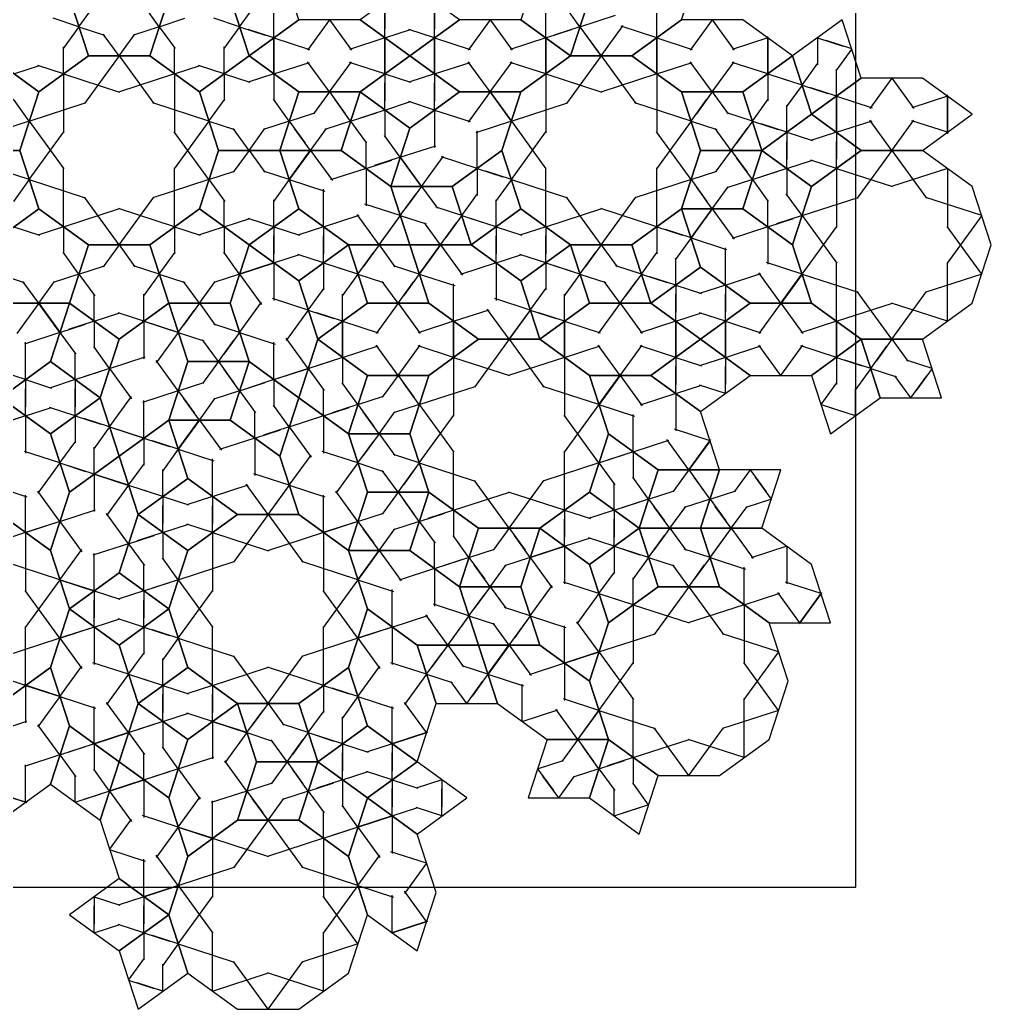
# Model space of a CAD drawing. Header units: millimetres. Extents: x -355 to 355, y -350 to 350.
# Drawn here: x -40.5 to 355.2, y -349.7 to 53.2 of the extents above; entities that cross this region are included whole.
import ezdxf

# ---------------------------------------------------------------- set-up
doc = ezdxf.new("R2010")
doc.units = ezdxf.units.MM
for name, color, linetype, true_color in [('canvas_boundary', 7, 'Continuous', 0x505050), ('decagon', 7, 'Continuous', 0xb0c4de), ('elong_hex', 7, 'Continuous', 0x90ee90), ('pentagon', 7, 'Continuous', 0xf0e68c), ('rhombus', 7, 'Continuous', 0x9370db), ('strapwork', 7, 'Continuous', 0xff0000)]:
    doc.layers.add(name, color=color, linetype=linetype, true_color=true_color)

msp = doc.modelspace()

# ---------------------------------------------------------------- linework, layer by layer
at = {"layer": 'canvas_boundary'}
msp.add_lwpolyline([(-300, -300), (300, -300), (300, 300), (-300, 300)], close=True, dxfattribs=at)
at = {"layer": 'decagon', "true_color": 0xb0c4de}
for points in [[(-12.5, -38.47), (12.5, -38.47), (32.73, -23.78), (40.45, 0), (32.73, 23.78), (12.5, 38.47), (-12.5, 38.47), (-32.73, 23.78), (-40.45, 0), (-32.73, -23.78)], [(163.63, 23.78), (155.9, 0), (163.63, -23.78), (183.85, -38.47), (208.85, -38.47), (229.08, -23.78), (236.8, 0), (229.08, 23.78), (208.85, 38.47), (183.85, 38.47)], [(282.03, -62.25), (302.25, -76.94), (327.25, -76.94), (347.48, -62.25), (355.21, -38.47), (347.48, -14.7), (327.25, 0), (302.25, 0), (282.03, -14.7), (274.3, -38.47)], [(146.35, -76.94), (126.13, -91.64), (118.4, -115.41), (126.13, -139.19), (146.35, -153.89), (171.35, -153.89), (191.58, -139.19), (199.3, -115.41), (191.58, -91.64), (171.35, -76.94)], [(-27.95, -162.97), (-48.18, -148.27), (-73.18, -148.27), (-93.4, -162.97), (-101.13, -186.74), (-93.4, -210.52), (-73.18, -225.21), (-48.18, -225.21), (-27.95, -210.52), (-20.23, -186.74)], [(73.18, -148.27), (48.18, -148.27), (27.95, -162.97), (20.22, -186.74), (27.95, -210.52), (48.18, -225.21), (73.18, -225.21), (93.4, -210.52), (101.13, -186.74), (93.4, -162.97)], [(191.58, -216.13), (199.3, -239.91), (219.53, -254.6), (244.53, -254.6), (264.75, -239.91), (272.48, -216.13), (264.75, -192.36), (244.53, -177.66), (219.53, -177.66), (199.3, -192.36)], [(27.95, -287.46), (20.22, -311.24), (27.95, -335.01), (48.18, -349.71), (73.18, -349.71), (93.4, -335.01), (101.13, -311.24), (93.4, -287.46), (73.18, -272.77), (48.18, -272.77)]]:
    msp.add_lwpolyline(points, close=True, dxfattribs=at)
at = {"layer": 'elong_hex', "true_color": 0x90ee90}
for points in [[(183.85, 38.47), (208.85, 38.47), (229.08, 53.16), (236.8, 76.94), (211.8, 76.94), (191.58, 62.25)], [(52.95, 38.47), (73.18, 23.78), (98.18, 23.78), (118.4, 38.47), (98.18, 53.16), (73.18, 53.16)], [(118.4, 38.47), (138.63, 23.78), (163.63, 23.78), (183.85, 38.47), (163.63, 53.16), (138.63, 53.16)], [(229.08, 23.78), (254.08, 23.78), (274.3, 38.47), (254.08, 53.16), (229.08, 53.16), (208.85, 38.47)], [(282.03, 14.69), (302.25, 0), (327.25, 0), (347.48, 14.69), (327.25, 29.39), (302.25, 29.39)], [(110.68, -14.7), (135.68, -14.7), (155.9, 0), (163.63, 23.78), (138.63, 23.78), (118.4, 9.08)], [(65.45, 0), (73.18, -23.78), (93.4, -38.47), (118.4, -38.47), (110.68, -14.7), (90.45, 0)], [(229.08, -23.78), (236.8, -47.55), (257.03, -62.25), (282.03, -62.25), (274.3, -38.47), (254.08, -23.78)], [(52.95, -38.47), (45.22, -62.25), (52.95, -86.02), (73.18, -100.72), (80.9, -76.94), (73.18, -53.17)], [(118.4, -38.47), (126.13, -62.25), (146.35, -76.94), (171.35, -76.94), (163.63, -53.17), (143.4, -38.47)], [(-20.23, -62.25), (-45.23, -62.25), (-65.45, -76.94), (-73.18, -100.72), (-48.18, -100.72), (-27.95, -86.02)], [(20.22, -62.25), (0, -76.94), (-7.73, -100.72), (0, -124.49), (20.22, -109.8), (27.95, -86.02)], [(80.9, -76.94), (101.13, -91.64), (126.13, -91.64), (146.35, -76.94), (126.13, -62.25), (101.13, -62.25)], [(171.35, -76.94), (191.58, -91.64), (216.58, -91.64), (236.8, -76.94), (216.58, -62.25), (191.58, -62.25)], [(236.8, -76.94), (257.03, -91.64), (282.03, -91.64), (302.25, -76.94), (282.03, -62.25), (257.03, -62.25)], [(199.3, -115.41), (219.53, -130.11), (244.53, -130.11), (236.8, -106.33), (216.58, -91.64), (191.58, -91.64)], [(-48.18, -100.72), (-55.9, -124.49), (-48.18, -148.27), (-27.95, -162.97), (-20.23, -139.19), (-27.95, -115.41)], [(73.18, -100.72), (65.45, -124.5), (73.18, -148.27), (93.4, -162.97), (101.13, -139.19), (93.4, -115.41)], [(20.22, -109.8), (27.95, -133.58), (48.18, -148.27), (73.18, -148.27), (65.45, -124.5), (45.22, -109.8)], [(0, -124.49), (-20.23, -139.19), (-27.95, -162.97), (-20.23, -186.74), (0, -172.05), (7.72, -148.27)], [(171.35, -153.89), (163.63, -177.66), (171.35, -201.44), (191.58, -216.13), (199.3, -192.36), (191.58, -168.58)], [(236.8, -153.89), (244.53, -177.66), (264.75, -192.36), (289.75, -192.36), (282.03, -168.58), (261.8, -153.89)], [(93.4, -162.97), (101.13, -186.74), (121.35, -201.44), (146.35, -201.44), (138.63, -177.66), (118.4, -162.97)], [(-20.23, -186.74), (-27.95, -210.52), (-20.23, -234.29), (0, -248.99), (7.72, -225.21), (0, -201.44)], [(93.4, -210.52), (101.13, -234.3), (121.35, -248.99), (129.08, -225.21), (121.35, -201.44), (101.13, -186.74)], [(146.35, -201.44), (154.08, -225.21), (174.3, -239.91), (199.3, -239.91), (191.58, -216.13), (171.35, -201.44)], [(-48.18, -225.21), (-55.9, -248.99), (-48.18, -272.77), (-27.95, -258.07), (-20.23, -234.29), (-27.95, -210.52)], [(48.18, -225.21), (27.95, -239.91), (20.22, -263.68), (27.95, -287.46), (48.18, -272.77), (55.9, -248.99)], [(0, -248.99), (-7.73, -272.77), (0, -296.54), (20.22, -311.24), (27.95, -287.46), (20.22, -263.68)], [(101.13, -263.68), (93.4, -287.46), (101.13, -311.24), (121.35, -325.93), (129.08, -302.16), (121.35, -278.38)]]:
    msp.add_lwpolyline(points, close=True, dxfattribs=at)
at = {"layer": 'pentagon', "true_color": 0xf0e68c}
for points in [[(-12.5, 38.47), (12.5, 38.47), (20.23, 62.25), (0, 76.94), (-20.22, 62.25)], [(-32.73, 23.78), (-12.5, 38.47), (-20.22, 62.25), (-45.22, 62.25), (-52.95, 38.47)], [(12.5, 38.47), (32.73, 23.78), (52.95, 38.47), (45.23, 62.25), (20.23, 62.25)], [(-40.45, 0), (-32.73, 23.78), (-52.95, 38.47), (-73.18, 23.78), (-65.45, 0)], [(32.73, 23.78), (40.45, 0), (65.45, 0), (73.18, 23.78), (52.95, 38.47)], [(-32.73, -23.78), (-40.45, 0), (-65.45, 0), (-73.18, -23.78), (-52.95, -38.47)], [(40.45, 0), (32.73, -23.78), (52.95, -38.47), (73.18, -23.78), (65.45, 0)], [(-12.5, -38.47), (-32.73, -23.78), (-52.95, -38.47), (-45.23, -62.25), (-20.23, -62.25)], [(32.73, -23.78), (12.5, -38.47), (20.22, -62.25), (45.22, -62.25), (52.95, -38.47)], [(12.5, -38.47), (-12.5, -38.47), (-20.23, -62.25), (0, -76.94), (20.22, -62.25)]]:
    msp.add_lwpolyline(points, close=True, dxfattribs=at)
at = {"layer": 'rhombus', "true_color": 0x9370db}
for points in [[(52.95, 38.47), (73.18, 53.16), (65.45, 76.94), (45.23, 62.25)], [(183.85, 38.47), (191.58, 62.25), (171.35, 76.94), (163.63, 53.16)], [(118.4, 38.47), (138.63, 53.16), (118.4, 67.86), (98.18, 53.16)], [(274.3, 38.47), (282.03, 14.69), (302.25, 29.39), (294.53, 53.16)], [(98.18, 23.78), (118.4, 9.08), (138.63, 23.78), (118.4, 38.47)], [(261.8, 0), (282.03, 14.69), (274.3, 38.47), (254.08, 23.78)], [(65.45, 0), (90.45, 0), (98.18, 23.78), (73.18, 23.78)], [(98.18, 23.78), (90.45, 0), (110.68, -14.7), (118.4, 9.08)], [(236.8, 0), (261.8, 0), (254.08, 23.78), (229.08, 23.78)], [(261.8, 0), (282.03, -14.7), (302.25, 0), (282.03, 14.69)], [(143.4, -38.47), (163.63, -23.78), (155.9, 0), (135.68, -14.7)], [(229.08, -23.78), (254.08, -23.78), (261.8, 0), (236.8, 0)], [(254.08, -23.78), (274.3, -38.47), (282.03, -14.7), (261.8, 0)], [(118.4, -38.47), (143.4, -38.47), (135.68, -14.7), (110.68, -14.7)], [(52.95, -38.47), (73.18, -53.17), (93.4, -38.47), (73.18, -23.78)], [(163.63, -53.17), (183.85, -38.47), (163.63, -23.78), (143.4, -38.47)], [(208.85, -38.47), (216.58, -62.25), (236.8, -47.55), (229.08, -23.78)], [(93.4, -38.47), (73.18, -53.17), (80.9, -76.94), (101.13, -62.25)], [(93.4, -38.47), (101.13, -62.25), (126.13, -62.25), (118.4, -38.47)], [(171.35, -76.94), (191.58, -62.25), (183.85, -38.47), (163.63, -53.17)], [(183.85, -38.47), (191.58, -62.25), (216.58, -62.25), (208.85, -38.47)], [(236.8, -76.94), (257.03, -62.25), (236.8, -47.55), (216.58, -62.25)], [(-20.23, -62.25), (-27.95, -86.02), (-7.73, -100.72), (0, -76.94)], [(20.22, -62.25), (27.95, -86.02), (52.95, -86.02), (45.22, -62.25)], [(73.18, -100.72), (93.4, -115.41), (101.13, -91.64), (80.9, -76.94)], [(216.58, -91.64), (236.8, -106.33), (257.03, -91.64), (236.8, -76.94)], [(282.03, -91.64), (289.75, -115.41), (309.98, -100.72), (302.25, -76.94)], [(302.25, -76.94), (309.98, -100.72), (334.98, -100.72), (327.25, -76.94)], [(-7.73, -100.72), (-27.95, -86.02), (-48.18, -100.72), (-27.95, -115.41)], [(52.95, -86.02), (27.95, -86.02), (20.22, -109.8), (45.22, -109.8)], [(52.95, -86.02), (45.22, -109.8), (65.45, -124.5), (73.18, -100.72)], [(93.4, -115.41), (118.4, -115.41), (126.13, -91.64), (101.13, -91.64)], [(-7.73, -100.72), (-27.95, -115.41), (-20.23, -139.19), (0, -124.49)], [(0, -124.49), (7.72, -148.27), (27.95, -133.58), (20.22, -109.8)], [(101.13, -139.19), (126.13, -139.19), (118.4, -115.41), (93.4, -115.41)], [(191.58, -139.19), (211.8, -153.89), (219.53, -130.11), (199.3, -115.41)], [(211.8, -153.89), (236.8, -153.89), (244.53, -130.11), (219.53, -130.11)], [(244.53, -130.11), (236.8, -153.89), (261.8, -153.89), (269.53, -130.11)], [(7.72, -148.27), (27.95, -162.97), (48.18, -148.27), (27.95, -133.58)], [(93.4, -162.97), (118.4, -162.97), (126.13, -139.19), (101.13, -139.19)], [(126.13, -139.19), (118.4, -162.97), (138.63, -177.66), (146.35, -153.89)], [(171.35, -153.89), (191.58, -168.58), (211.8, -153.89), (191.58, -139.19)], [(0, -172.05), (20.22, -186.74), (27.95, -162.97), (7.72, -148.27)], [(146.35, -153.89), (138.63, -177.66), (163.63, -177.66), (171.35, -153.89)], [(191.58, -168.58), (199.3, -192.36), (219.53, -177.66), (211.8, -153.89)], [(211.8, -153.89), (219.53, -177.66), (244.53, -177.66), (236.8, -153.89)], [(-20.23, -186.74), (0, -201.44), (20.22, -186.74), (0, -172.05)], [(146.35, -201.44), (171.35, -201.44), (163.63, -177.66), (138.63, -177.66)], [(20.22, -186.74), (0, -201.44), (7.72, -225.21), (27.95, -210.52)], [(121.35, -201.44), (129.08, -225.21), (154.08, -225.21), (146.35, -201.44)], [(27.95, -210.52), (7.72, -225.21), (27.95, -239.91), (48.18, -225.21)], [(73.18, -225.21), (80.9, -248.99), (101.13, -234.3), (93.4, -210.52)], [(0, -248.99), (20.22, -263.68), (27.95, -239.91), (7.72, -225.21)], [(48.18, -225.21), (55.9, -248.99), (80.9, -248.99), (73.18, -225.21)], [(-20.23, -234.29), (-27.95, -258.07), (-7.73, -272.77), (0, -248.99)], [(80.9, -248.99), (101.13, -263.68), (121.35, -248.99), (101.13, -234.3)], [(174.3, -239.91), (166.58, -263.68), (191.58, -263.68), (199.3, -239.91)], [(199.3, -239.91), (191.58, -263.68), (211.8, -278.38), (219.53, -254.6)], [(55.9, -248.99), (48.18, -272.77), (73.18, -272.77), (80.9, -248.99)], [(80.9, -248.99), (73.18, -272.77), (93.4, -287.46), (101.13, -263.68)], [(121.35, -248.99), (101.13, -263.68), (121.35, -278.38), (141.58, -263.68)], [(0, -296.54), (-20.23, -311.24), (0, -325.93), (20.22, -311.24)], [(20.22, -311.24), (0, -325.93), (7.72, -349.71), (27.95, -335.01)]]:
    msp.add_lwpolyline(points, close=True, dxfattribs=at)
at = {"layer": 'strapwork', "true_color": 0xff0000}
for p, q in [((108.29, 60.51), (108.29, 49.51)), ((128.51, 60.51), (128.51, 49.51)), ((218.97, 45.82), (218.97, 61.07)), ((-16.36, 50.36), (-9.9, 59.26)), ((16.36, 50.36), (9.9, 59.26)), ((49.09, 50.36), (55.55, 59.26)), ((63.06, 45.82), (63.06, 56.82)), ((108.29, 45.82), (108.29, 56.82)), ((128.51, 45.82), (128.51, 56.82)), ((173.74, 45.82), (173.74, 56.82)), ((187.72, 50.36), (181.25, 59.26)), ((-16.36, 50.36), (-26.82, 53.76)), ((16.36, 50.36), (26.82, 53.76)), ((49.09, 50.36), (38.63, 53.76)), ((85.68, 53.16), (76.71, 40.83)), ((85.68, 53.16), (94.64, 40.83)), ((151.13, 53.16), (142.16, 40.83)), ((151.13, 53.16), (160.09, 40.83)), ((187.72, 50.36), (202.22, 55.07)), ((241.58, 53.16), (232.61, 40.83)), ((241.58, 53.16), (250.54, 40.83)), ((-16.36, 50.36), (-22.83, 41.46)), ((-16.36, 50.36), (-5.9, 46.96)), ((16.36, 50.36), (5.9, 46.96)), ((16.36, 50.36), (22.83, 41.46)), ((49.09, 50.36), (42.62, 41.46)), ((49.09, 50.36), (59.55, 46.96)), ((63.06, 45.82), (52.6, 49.22)), ((108.29, 45.82), (118.75, 49.22)), ((128.51, 45.82), (118.05, 49.22)), ((173.74, 45.82), (184.2, 49.22)), ((187.72, 50.36), (177.25, 46.96)), ((196.35, 38.47), (187.39, 50.81)), ((187.72, 50.36), (196.68, 38.02)), ((196.35, 38.47), (205.32, 50.81)), ((218.97, 45.82), (204.46, 50.53)), ((0, 38.47), (-6.47, 47.37)), ((0, 38.47), (6.47, 47.37)), ((63.06, 31.12), (63.06, 46.37)), ((63.06, 45.82), (63.06, 30.57)), ((63.06, 45.82), (77.57, 41.1)), ((108.29, 45.82), (93.79, 41.1)), ((108.29, 31.12), (108.29, 46.37)), ((108.29, 45.82), (108.29, 30.57)), ((128.51, 31.12), (128.51, 46.37)), ((128.51, 45.82), (128.51, 30.57)), ((128.51, 45.82), (143.02, 41.1)), ((173.74, 45.82), (159.24, 41.1)), ((173.74, 31.12), (173.74, 46.37)), ((173.74, 45.82), (173.74, 30.57)), ((218.97, 31.12), (218.97, 46.37)), ((218.97, 45.82), (218.97, 30.57)), ((218.97, 45.82), (233.47, 41.1)), ((264.19, 45.82), (249.69, 41.1)), ((264.19, 31.12), (264.19, 46.37)), ((264.19, 45.82), (264.19, 30.57)), ((284.42, 45.82), (284.42, 34.82)), ((284.42, 45.82), (294.88, 42.42)), ((298.39, 41.28), (287.93, 44.68)), ((-22.61, 31.12), (-22.61, 42.12)), ((22.61, 31.12), (22.61, 42.12)), ((42.84, 31.12), (42.84, 42.12)), ((298.39, 41.28), (291.93, 32.38)), ((0, 38.47), (-14.11, 19.06)), ((0, 38.47), (14.11, 19.06)), ((196.35, 38.47), (182.25, 19.05)), ((196.35, 38.47), (210.46, 19.05)), ((-42.84, 31.12), (-32.38, 34.52)), ((-22.61, 31.12), (-33.07, 34.52)), ((22.61, 31.12), (33.07, 34.52)), ((42.84, 31.12), (32.38, 34.52)), ((63.06, 31.12), (77.57, 35.84)), ((85.68, 23.78), (76.71, 36.11)), ((85.68, 23.78), (94.64, 36.11)), ((108.29, 31.12), (93.79, 35.84)), ((128.51, 31.12), (143.02, 35.84)), ((151.13, 23.78), (142.16, 36.11)), ((151.13, 23.78), (160.09, 36.11)), ((173.74, 31.12), (159.24, 35.84)), ((218.97, 31.12), (233.47, 35.84)), ((241.58, 23.78), (232.61, 36.11)), ((241.58, 23.78), (250.54, 36.11)), ((264.19, 31.12), (249.69, 35.84)), ((278.17, 26.58), (284.63, 35.48)), ((292.14, 22.04), (292.14, 33.04)), ((-22.61, 31.12), (-22.61, 7.12)), ((-22.61, 31.12), (0.21, 23.71)), ((22.61, 31.12), (-0.21, 23.71)), ((22.61, 31.12), (22.61, 7.12)), ((42.84, 31.12), (42.84, 20.12)), ((42.84, 31.12), (53.3, 27.72)), ((63.06, 31.12), (52.6, 27.72)), ((63.06, 31.12), (63.06, 20.12)), ((108.29, 31.12), (108.29, 20.12)), ((108.29, 31.12), (118.75, 27.72)), ((128.51, 31.12), (118.05, 27.72)), ((128.51, 31.12), (128.51, 20.12)), ((173.74, 31.12), (173.74, 7.12)), ((173.74, 31.12), (196.57, 23.71)), ((218.97, 31.12), (196.14, 23.71)), ((218.97, 31.12), (218.97, 7.12)), ((264.19, 31.12), (264.19, 20.12)), ((264.19, 31.12), (274.65, 27.72)), ((278.17, 26.58), (267.7, 29.98)), ((314.75, 29.39), (305.79, 17.05)), ((314.75, 29.39), (323.72, 17.05)), ((108.29, 16.43), (108.29, 27.43)), ((128.51, 16.43), (128.51, 27.43)), ((159.76, 11.89), (150.8, 24.23)), ((278.17, 26.58), (271.7, 17.68)), ((278.17, 26.58), (288.63, 23.18)), ((292.14, 22.04), (281.68, 25.44)), ((-36.59, 11.89), (-43.05, 20.79)), ((36.59, 11.89), (43.05, 20.79)), ((69.31, 11.89), (62.85, 20.79)), ((85.68, 23.78), (79.21, 14.88)), ((85.68, 23.78), (92.14, 14.88)), ((94.31, 11.89), (87.85, 20.79)), ((151.13, 23.78), (142.16, 11.44)), ((151.13, 23.78), (160.09, 11.44)), ((232.94, 11.89), (239.41, 20.79)), ((241.58, 23.78), (235.11, 14.88)), ((241.58, 23.78), (248.04, 14.88)), ((257.94, 11.89), (264.41, 20.79)), ((292.14, 7.35), (292.14, 22.6)), ((292.14, 22.04), (292.14, 6.79)), ((292.14, 22.04), (306.65, 17.33)), ((337.37, 22.04), (322.86, 17.33)), ((337.37, 7.35), (337.37, 22.6)), ((337.37, 22.04), (337.37, 6.79)), ((-36.59, 11.89), (-13.76, 19.31)), ((36.59, 11.89), (13.76, 19.31)), ((108.29, 16.43), (97.83, 13.03)), ((108.29, 16.43), (118.75, 19.83)), ((108.29, 16.43), (108.29, 5.43)), ((128.51, 16.43), (118.05, 19.83)), ((128.51, 16.43), (128.51, 1.18)), ((128.51, 16.43), (143.02, 11.72)), ((159.76, 11.89), (182.59, 19.3)), ((232.94, 11.89), (210.12, 19.3)), ((271.92, 7.35), (271.92, 18.35)), ((69.31, 11.89), (79.77, 15.29)), ((94.31, 11.89), (104.77, 15.29)), ((257.94, 11.89), (247.48, 15.29)), ((314.75, 0), (305.79, 12.34)), ((314.75, 0), (323.72, 12.34)), ((-36.59, 11.89), (-47.05, 8.49)), ((-36.59, 11.89), (-22.48, -7.53)), ((36.59, 11.89), (22.48, -7.53)), ((36.59, 11.89), (47.05, 8.49)), ((52.95, 0), (46.49, 8.9)), ((52.95, 0), (59.42, 8.9)), ((69.31, 11.89), (58.85, 8.49)), ((69.31, 11.89), (75.78, 2.99)), ((77.95, 0), (71.48, 8.9)), ((77.95, 0), (84.42, 8.9)), ((94.31, 11.89), (83.85, 8.49)), ((94.31, 11.89), (100.78, 2.99)), ((159.76, 11.89), (145.26, 7.18)), ((159.76, 11.89), (173.87, -7.53)), ((232.94, 11.89), (218.83, -7.53)), ((232.94, 11.89), (243.4, 8.49)), ((249.3, 0), (242.84, 8.9)), ((249.3, 0), (255.77, 8.9)), ((257.94, 11.89), (251.48, 2.99)), ((257.94, 11.89), (268.4, 8.49)), ((271.92, 7.35), (261.45, 10.75)), ((292.14, 7.35), (306.65, 12.06)), ((337.37, 7.35), (322.86, 12.06)), ((-36.59, -11.89), (-22.48, 7.53)), ((36.59, -11.89), (22.48, 7.53)), ((114.54, -2.81), (108.07, 6.09)), ((145.79, -7.35), (145.79, 7.9)), ((159.76, -11.89), (173.87, 7.53)), ((232.94, -11.89), (218.83, 7.53)), ((271.92, 7.35), (271.92, -3.65)), ((271.92, 7.35), (282.38, 3.95)), ((292.14, 7.35), (281.68, 3.95)), ((292.14, 7.35), (292.14, -3.65)), ((52.95, 0), (46.48, -8.9)), ((52.95, 0), (59.42, -8.9)), ((69.31, -11.89), (78.28, 0.45)), ((100.56, -7.35), (100.56, 3.65)), ((114.54, -2.81), (129.04, 1.9)), ((271.92, -7.35), (271.92, 3.65)), ((292.14, -7.35), (292.14, 3.65)), ((77.95, 0), (68.99, -12.34)), ((77.95, 0), (86.91, -12.34)), ((100.56, -7.35), (111.02, -3.95)), ((114.54, -2.81), (104.08, -6.21)), ((123.18, -14.7), (114.21, -2.36)), ((114.54, -2.81), (123.5, -15.15)), ((123.18, -14.7), (132.14, -2.36)), ((145.79, -7.35), (131.28, -2.64)), ((249.3, 0), (242.84, -8.9)), ((249.3, 0), (255.77, -8.9)), ((257.94, -11.89), (251.48, -2.99)), ((271.92, -7.35), (282.38, -3.95)), ((292.14, -7.35), (281.68, -3.95)), ((314.75, 0), (300.65, -19.42)), ((314.75, 0), (328.86, -19.42)), ((-22.61, -31.12), (-22.61, -7.12)), ((22.61, -31.12), (22.61, -7.12)), ((100.56, -7.35), (86.06, -12.06)), ((100.56, -7.35), (100.56, -22.6)), ((145.79, -7.35), (145.79, -18.35)), ((145.79, -7.35), (156.25, -10.75)), ((173.74, -31.12), (173.74, -7.12)), ((218.97, -31.12), (218.97, -7.12)), ((271.92, -7.35), (261.45, -10.75)), ((271.92, -7.35), (271.92, -18.35)), ((292.14, -7.35), (292.14, -31.35)), ((292.14, -7.35), (314.97, -14.76)), ((337.37, -7.35), (314.54, -14.76)), ((337.37, -7.35), (337.37, -31.35)), ((-36.59, -11.89), (-47.05, -8.49)), ((-36.59, -11.89), (-43.05, -20.79)), ((-36.59, -11.89), (-13.76, -19.3)), ((36.59, -11.89), (13.76, -19.3)), ((36.59, -11.89), (47.05, -8.49)), ((36.59, -11.89), (43.05, -20.79)), ((69.31, -11.89), (58.85, -8.49)), ((69.31, -11.89), (62.85, -20.79)), ((69.31, -11.89), (83.82, -16.6)), ((159.76, -11.89), (149.3, -8.49)), ((159.76, -11.89), (153.3, -20.79)), ((159.76, -11.89), (182.59, -19.31)), ((232.94, -11.89), (210.12, -19.31)), ((232.94, -11.89), (243.4, -8.49)), ((232.94, -11.89), (239.41, -20.79)), ((257.94, -11.89), (247.48, -15.29)), ((257.94, -11.89), (268.4, -8.49)), ((257.94, -11.89), (264.41, -20.79)), ((83.29, -31.12), (83.29, -15.87)), ((123.18, -14.7), (116.71, -23.59)), ((123.18, -14.7), (129.64, -23.59)), ((241.58, -23.78), (235.11, -14.88)), ((241.58, -23.78), (248.04, -14.88)), ((0, -38.47), (-14.11, -19.05)), ((0, -38.47), (14.11, -19.05)), ((42.84, -31.12), (42.84, -20.12)), ((63.06, -31.12), (63.06, -20.12)), ((114.54, -26.58), (121, -17.68)), ((139.54, -26.58), (146, -17.68)), ((153.51, -31.12), (153.51, -20.12)), ((196.35, -38.47), (182.25, -19.06)), ((196.35, -38.47), (210.46, -19.06)), ((264.19, -31.12), (264.19, -20.12)), ((278.17, -26.58), (271.7, -17.68)), ((278.17, -26.58), (300.99, -19.17)), ((351.34, -26.58), (328.52, -19.17)), ((-22.61, -31.12), (0.21, -23.71)), ((22.61, -31.12), (-0.21, -23.71)), ((114.54, -26.58), (100.03, -21.87)), ((139.54, -26.58), (129.08, -23.18)), ((173.74, -31.12), (196.57, -23.71)), ((218.97, -31.12), (196.14, -23.71)), ((241.58, -23.78), (232.61, -36.11)), ((232.94, -35.67), (241.9, -23.33)), ((241.58, -23.78), (250.54, -36.11)), ((42.84, -31.12), (53.3, -27.72)), ((63.06, -31.12), (52.6, -27.72)), ((83.29, -31.12), (97.79, -26.41)), ((105.9, -38.47), (96.94, -26.13)), ((114.54, -26.58), (105.57, -38.92)), ((105.9, -38.47), (114.86, -26.13)), ((114.54, -26.58), (125, -29.98)), ((139.54, -26.58), (133.07, -35.48)), ((139.54, -26.58), (150, -29.98)), ((153.51, -31.12), (143.05, -27.73)), ((264.19, -31.12), (274.65, -27.73)), ((278.17, -26.58), (267.7, -29.98)), ((278.17, -26.58), (292.27, -46)), ((351.34, -26.58), (337.24, -46)), ((-42.84, -31.12), (-32.38, -34.52)), ((-22.61, -31.12), (-33.07, -34.52)), ((-22.61, -31.12), (-22.61, -42.12)), ((22.61, -31.12), (22.61, -42.12)), ((22.61, -31.12), (33.07, -34.52)), ((42.84, -31.12), (32.38, -34.52)), ((42.84, -31.12), (42.84, -42.12)), ((63.06, -31.12), (63.06, -42.12)), ((63.06, -31.12), (73.52, -34.52)), ((83.29, -31.12), (72.83, -34.52)), ((83.29, -31.12), (83.29, -42.12)), ((130.9, -38.47), (124.44, -29.57)), ((130.9, -38.47), (137.37, -29.57)), ((153.51, -31.12), (153.51, -42.12)), ((153.51, -31.12), (163.98, -34.52)), ((173.74, -31.12), (163.28, -34.52)), ((173.74, -31.12), (173.74, -42.12)), ((218.97, -31.12), (218.97, -42.12)), ((218.97, -31.12), (229.43, -34.52)), ((264.19, -31.12), (249.69, -35.84)), ((264.19, -31.12), (264.19, -46.37)), ((278.17, -50.36), (292.27, -30.94)), ((351.34, -50.36), (337.24, -30.94)), ((63.06, -45.82), (63.06, -34.82)), ((83.29, -45.82), (83.29, -34.82)), ((153.51, -45.82), (153.51, -34.82)), ((173.74, -45.82), (173.74, -34.82)), ((232.94, -35.67), (222.48, -32.27)), ((232.94, -35.67), (226.48, -44.56)), ((232.94, -35.67), (247.44, -40.38)), ((0, -38.47), (-6.47, -47.37)), ((0, -38.47), (6.47, -47.37)), ((105.9, -38.47), (99.44, -47.37)), ((105.9, -38.47), (112.37, -47.37)), ((130.9, -38.47), (121.94, -50.81)), ((122.26, -50.36), (131.23, -38.02)), ((130.9, -38.47), (139.86, -50.81)), ((196.35, -38.47), (189.89, -47.37)), ((196.35, -38.47), (202.82, -47.37)), ((246.92, -54.9), (246.92, -39.65)), ((-16.36, -50.36), (-22.83, -41.46)), ((16.36, -50.36), (22.83, -41.46)), ((49.09, -50.36), (42.62, -41.46)), ((63.06, -45.82), (73.52, -42.42)), ((83.29, -45.82), (72.83, -42.42)), ((97.26, -50.36), (103.73, -41.46)), ((153.51, -45.82), (163.98, -42.42)), ((173.74, -45.82), (163.28, -42.42)), ((187.71, -50.36), (194.18, -41.46)), ((212.71, -50.36), (219.18, -41.46)), ((226.69, -54.9), (226.69, -43.9)), ((-16.36, -50.36), (-5.9, -46.96)), ((16.36, -50.36), (5.9, -46.96)), ((63.06, -45.82), (48.56, -50.53)), ((49.09, -50.36), (63.59, -45.65)), ((63.06, -45.82), (63.06, -61.07)), ((83.29, -45.82), (83.29, -56.82)), ((83.29, -45.82), (93.75, -49.22)), ((97.26, -50.36), (86.8, -46.96)), ((122.26, -50.36), (111.8, -46.96)), ((153.51, -45.82), (139.01, -50.53)), ((153.51, -45.82), (153.51, -61.07)), ((173.74, -45.82), (173.74, -56.82)), ((173.74, -45.82), (184.2, -49.22)), ((187.71, -50.36), (177.25, -46.96)), ((212.71, -50.36), (202.25, -46.96)), ((278.17, -50.36), (263.66, -45.65)), ((292.14, -69.6), (292.14, -45.6)), ((337.37, -69.6), (337.37, -45.6)), ((-49.09, -50.36), (-38.63, -53.76)), ((-16.36, -50.36), (-26.82, -53.76)), ((-16.36, -50.36), (-9.9, -59.26)), ((16.36, -50.36), (9.9, -59.26)), ((16.36, -50.36), (26.82, -53.76)), ((49.09, -50.36), (38.63, -53.76)), ((49.09, -50.36), (58.05, -62.7)), ((97.26, -50.36), (90.8, -59.26)), ((97.26, -50.36), (107.73, -53.76)), ((122.26, -50.36), (115.8, -59.26)), ((122.26, -50.36), (136.77, -55.07)), ((187.71, -50.36), (181.25, -59.26)), ((187.71, -50.36), (198.18, -53.76)), ((212.71, -50.36), (206.25, -59.26)), ((212.71, -50.36), (223.18, -53.76)), ((226.69, -54.9), (216.23, -51.5)), ((246.92, -54.9), (261.42, -50.19)), ((269.53, -62.25), (260.57, -49.91)), ((278.17, -50.36), (269.2, -62.7)), ((269.53, -62.25), (278.49, -49.91)), ((278.17, -50.36), (300.99, -57.78)), ((351.34, -50.36), (328.52, -57.78)), ((-32.73, -62.25), (-39.19, -53.35)), ((-32.73, -62.25), (-26.26, -53.35)), ((32.72, -62.25), (26.26, -53.35)), ((32.72, -62.25), (39.19, -53.35)), ((77.04, -65.05), (83.5, -56.16)), ((113.63, -62.25), (107.16, -53.35)), ((113.63, -62.25), (120.09, -53.35)), ((136.24, -69.6), (136.24, -54.35)), ((167.49, -65.05), (173.95, -56.16)), ((204.08, -62.25), (197.61, -53.35)), ((204.08, -62.25), (210.54, -53.35)), ((226.69, -54.9), (226.69, -65.9)), ((226.69, -54.9), (237.15, -58.3)), ((246.92, -54.9), (236.45, -58.3)), ((246.92, -54.9), (246.92, -65.9)), ((-10.11, -69.59), (-10.11, -58.59)), ((10.11, -69.59), (10.11, -58.59)), ((77.04, -65.05), (62.53, -60.34)), ((91.01, -69.6), (91.01, -58.6)), ((167.49, -65.05), (152.99, -60.34)), ((181.46, -69.6), (181.46, -58.6)), ((226.69, -69.6), (226.69, -58.6)), ((246.92, -69.6), (246.92, -58.6)), ((314.75, -76.94), (300.65, -57.53)), ((314.75, -76.94), (328.86, -57.53)), ((-32.73, -62.25), (-41.69, -74.58)), ((-24.09, -74.13), (-33.05, -61.8)), ((-32.73, -62.25), (-23.76, -74.58)), ((32.72, -62.25), (26.26, -71.15)), ((32.72, -62.25), (39.19, -71.15)), ((49.09, -74.14), (58.05, -61.8)), ((113.63, -62.25), (104.66, -74.59)), ((113.63, -62.25), (122.59, -74.59)), ((204.08, -62.25), (195.11, -74.59)), ((204.08, -62.25), (213.04, -74.59)), ((269.53, -62.25), (260.57, -74.59)), ((269.53, -62.25), (278.49, -74.59)), ((292.14, -69.6), (314.97, -62.18)), ((337.37, -69.6), (314.54, -62.18)), ((-10.11, -69.59), (0.35, -66.19)), ((10.11, -69.59), (-0.35, -66.19)), ((24.09, -74.14), (30.55, -65.24)), ((77.04, -65.05), (68.07, -77.39)), ((77.04, -65.05), (87.5, -68.45)), ((91.01, -69.6), (80.55, -66.2)), ((136.24, -69.6), (150.74, -64.88)), ((158.85, -76.94), (149.89, -64.61)), ((167.49, -65.05), (158.53, -77.39)), ((158.85, -76.94), (167.82, -64.61)), ((167.49, -65.05), (177.95, -68.45)), ((181.46, -69.6), (171, -66.2)), ((226.69, -69.6), (237.15, -66.2)), ((246.92, -69.6), (236.45, -66.2)), ((-24.09, -74.13), (-13.63, -70.74)), ((-10.11, -69.59), (-20.57, -72.99)), ((-10.11, -69.59), (-10.11, -80.59)), ((24.09, -74.14), (9.58, -69.42)), ((10.11, -69.59), (10.11, -84.84)), ((10.11, -69.59), (24.62, -74.31)), ((49.09, -74.14), (38.63, -70.74)), ((91.01, -84.29), (91.01, -69.04)), ((91.01, -69.6), (91.01, -84.85)), ((91.01, -69.6), (105.52, -74.31)), ((136.24, -69.6), (121.74, -74.31)), ((136.24, -84.29), (136.24, -69.04)), ((136.24, -69.6), (136.24, -84.85)), ((181.46, -84.29), (181.46, -69.04)), ((181.46, -69.6), (181.46, -84.85)), ((181.46, -69.6), (195.97, -74.31)), ((226.69, -69.6), (212.19, -74.31)), ((226.69, -84.29), (226.69, -69.04)), ((226.69, -69.6), (226.69, -84.85)), ((246.92, -84.29), (246.92, -69.04)), ((246.92, -69.6), (246.92, -84.85)), ((246.92, -69.6), (261.42, -74.31)), ((292.14, -69.6), (277.64, -74.31)), ((292.14, -84.29), (292.14, -69.04)), ((292.14, -69.6), (292.14, -84.85)), ((-24.09, -74.13), (-38.59, -78.85)), ((-24.09, -74.13), (-17.62, -83.03)), ((24.09, -74.14), (15.12, -86.47)), ((24.09, -74.14), (34.55, -77.53)), ((49.09, -74.14), (42.62, -83.03)), ((49.09, -74.14), (63.59, -78.85)), ((77.04, -88.83), (68.07, -76.49)), ((-38.06, -93.37), (-38.06, -78.12)), ((-3.86, -88.83), (-10.33, -79.93)), ((40.45, -86.02), (33.98, -77.12)), ((40.45, -86.02), (46.92, -77.12)), ((63.06, -93.37), (63.06, -78.12)), ((91.01, -84.29), (105.52, -79.58)), ((113.63, -91.64), (104.66, -79.3)), ((113.63, -91.64), (122.59, -79.3)), ((136.24, -84.29), (121.74, -79.58)), ((158.85, -76.94), (144.75, -96.36)), ((158.85, -76.94), (172.96, -96.36)), ((181.46, -84.29), (195.97, -79.58)), ((204.08, -91.64), (195.11, -79.3)), ((204.08, -91.64), (213.04, -79.3)), ((226.69, -84.29), (212.19, -79.58)), ((246.92, -84.29), (261.42, -79.58)), ((269.53, -91.64), (260.56, -79.3)), ((269.53, -91.64), (278.49, -79.3)), ((292.14, -84.29), (277.64, -79.58)), ((306.12, -88.83), (312.58, -79.93)), ((314.75, -76.94), (308.29, -85.84)), ((314.75, -76.94), (321.22, -85.84)), ((-17.84, -93.37), (-17.84, -82.37)), ((-3.86, -88.83), (10.64, -84.12)), ((91.01, -84.29), (80.55, -87.69)), ((91.01, -84.29), (91.01, -95.29)), ((136.24, -84.29), (136.24, -108.29)), ((136.24, -84.29), (159.06, -91.71)), ((181.46, -84.29), (158.64, -91.71)), ((181.46, -84.29), (181.46, -108.29)), ((226.69, -84.29), (226.69, -95.29)), ((226.69, -84.29), (237.15, -87.69)), ((246.92, -84.29), (236.45, -87.69)), ((246.92, -84.29), (246.92, -95.29)), ((292.14, -84.29), (292.14, -95.29)), ((292.14, -84.29), (302.6, -87.69)), ((24.09, -97.91), (15.12, -85.57)), ((40.45, -86.02), (33.98, -94.92)), ((40.45, -86.02), (46.92, -94.92)), ((77.04, -88.83), (87.5, -85.43)), ((226.69, -98.98), (226.69, -87.98)), ((246.92, -98.98), (246.92, -87.98)), ((306.12, -88.83), (295.65, -85.43)), ((331.12, -88.83), (320.66, -85.43)), ((-38.06, -93.37), (-52.57, -88.66)), ((-17.84, -93.37), (-7.38, -89.97)), ((-3.86, -88.83), (-14.33, -92.23)), ((-3.86, -88.83), (5.1, -101.17)), ((49.09, -97.91), (42.62, -89.01)), ((77.04, -88.83), (62.53, -93.54)), ((63.06, -93.37), (77.57, -88.66)), ((77.04, -88.83), (83.5, -97.73)), ((113.63, -91.64), (107.16, -100.54)), ((113.63, -91.64), (120.09, -100.54)), ((204.08, -91.64), (195.11, -103.98)), ((195.44, -103.53), (204.4, -91.19)), ((204.08, -91.64), (213.04, -103.98)), ((306.12, -88.83), (299.65, -97.73)), ((306.12, -88.83), (316.58, -92.23)), ((322.48, -100.72), (316.01, -91.82)), ((322.48, -100.72), (328.94, -91.82)), ((331.12, -88.83), (324.65, -97.73)), ((-38.06, -93.37), (-38.06, -104.37)), ((-38.06, -93.37), (-27.6, -96.77)), ((-17.84, -93.37), (-28.3, -96.77)), ((-17.84, -93.37), (-17.84, -104.37)), ((24.09, -97.91), (34.55, -94.51)), ((49.09, -97.91), (59.55, -94.51)), ((63.06, -93.37), (52.6, -96.77)), ((63.06, -93.37), (63.06, -104.37)), ((97.26, -103.53), (90.8, -94.63)), ((122.26, -103.53), (115.8, -94.63)), ((122.26, -103.53), (145.09, -96.11)), ((195.44, -103.53), (172.61, -96.11)), ((226.69, -98.98), (237.15, -95.59)), ((246.92, -98.98), (236.45, -95.59)), ((285.89, -103.53), (292.36, -94.63)), ((-38.06, -108.07), (-38.06, -97.07)), ((-17.84, -108.07), (-17.84, -97.07)), ((-3.86, -112.61), (5.1, -100.27)), ((24.09, -97.91), (9.58, -102.62)), ((24.09, -97.91), (30.55, -106.81)), ((49.09, -97.91), (38.63, -101.31)), ((49.09, -97.91), (55.55, -106.81)), ((83.29, -108.07), (83.29, -97.07)), ((97.26, -103.53), (107.73, -100.13)), ((226.69, -98.98), (212.19, -103.7)), ((226.69, -98.98), (226.69, -114.23)), ((299.87, -108.07), (299.87, -97.07)), ((-38.06, -108.07), (-27.6, -104.67)), ((-17.84, -108.07), (-28.3, -104.67)), ((10.11, -117.15), (10.11, -101.9)), ((32.72, -109.8), (26.26, -100.9)), ((32.72, -109.8), (39.19, -100.9)), ((69.31, -112.61), (62.85, -103.71)), ((83.29, -108.07), (93.75, -104.67)), ((97.26, -103.53), (86.8, -106.92)), ((97.26, -103.53), (103.73, -112.42)), ((122.26, -103.53), (111.8, -106.92)), ((122.26, -103.53), (136.37, -122.94)), ((195.44, -103.53), (181.33, -122.94)), ((195.44, -103.53), (209.94, -108.24)), ((285.89, -103.53), (296.35, -106.92)), ((299.87, -108.07), (289.4, -104.67)), ((-38.06, -108.07), (-52.57, -112.78)), ((-52.04, -112.61), (-37.54, -107.89)), ((-38.06, -108.07), (-38.06, -123.32)), ((-17.84, -108.07), (-17.84, -119.07)), ((-17.84, -108.07), (-7.38, -111.46)), ((55.34, -117.15), (55.34, -106.15)), ((83.29, -108.07), (68.78, -112.78)), ((69.31, -112.61), (83.82, -107.89)), ((83.29, -108.07), (83.29, -123.32)), ((105.9, -115.41), (99.44, -106.51)), ((105.9, -115.41), (112.37, -106.51)), ((122.26, -127.3), (136.37, -107.89)), ((195.44, -127.3), (181.33, -107.89)), ((209.42, -122.76), (209.42, -107.51)), ((-3.86, -112.61), (-14.33, -109.21)), ((-3.86, -112.61), (-10.33, -121.51)), ((10.11, -117.15), (-4.39, -112.43)), ((-3.86, -112.61), (10.64, -117.32)), ((32.72, -109.8), (23.76, -122.14)), ((24.09, -121.69), (33.05, -109.35)), ((32.72, -109.8), (41.69, -122.14)), ((69.31, -112.61), (58.85, -116.01)), ((69.31, -112.61), (78.28, -124.94)), ((55.34, -117.15), (65.8, -113.75)), ((105.9, -115.41), (99.44, -124.31)), ((105.9, -115.41), (112.37, -124.31)), ((240.67, -118.22), (226.16, -113.51)), ((-24.09, -127.3), (-17.62, -118.4)), ((-10.11, -131.84), (-10.11, -120.84)), ((10.11, -117.15), (10.11, -128.15)), ((10.11, -117.15), (20.57, -120.55)), ((24.09, -121.69), (13.63, -118.29)), ((55.34, -117.15), (40.83, -121.86)), ((55.34, -117.15), (55.34, -132.4)), ((97.26, -127.3), (103.73, -118.4)), ((209.42, -122.76), (223.92, -118.05)), ((232.03, -130.11), (223.06, -117.77)), ((240.67, -118.22), (231.7, -130.56)), ((232.03, -130.11), (240.99, -117.77)), ((-24.09, -127.3), (-38.59, -122.59)), ((24.09, -121.69), (17.62, -130.59)), ((24.09, -121.69), (38.59, -126.4)), ((69.31, -136.38), (78.28, -124.05)), ((97.26, -127.3), (82.76, -122.59)), ((122.26, -127.3), (111.8, -123.9)), ((136.24, -146.54), (136.24, -122.54)), ((181.46, -146.54), (181.46, -122.54)), ((195.44, -127.3), (205.9, -123.9)), ((209.42, -122.76), (198.95, -126.16)), ((209.42, -122.76), (209.42, -133.76)), ((-24.09, -127.3), (-33.05, -139.64)), ((-24.09, -127.3), (-13.63, -130.7)), ((-10.11, -131.84), (-20.58, -128.44)), ((3.86, -136.38), (10.33, -127.48)), ((38.06, -140.92), (38.06, -125.67)), ((97.26, -127.3), (88.3, -139.64)), ((97.26, -127.3), (107.73, -130.7)), ((122.26, -127.3), (115.8, -136.2)), ((122.26, -127.3), (145.09, -134.72)), ((195.44, -127.3), (172.61, -134.72)), ((195.44, -127.3), (201.91, -136.2)), ((3.86, -136.38), (-10.64, -131.67)), ((-10.11, -131.84), (-10.11, -147.09)), ((-10.11, -131.84), (4.39, -136.55)), ((17.84, -140.92), (17.84, -129.92)), ((69.31, -136.38), (54.81, -131.67)), ((113.63, -139.19), (107.16, -130.29)), ((113.63, -139.19), (120.09, -130.29)), ((232.03, -130.11), (225.56, -139.01)), ((232.03, -130.11), (238.49, -139.01)), ((257.03, -130.11), (250.56, -139.01)), ((257.03, -130.11), (263.49, -139.01)), ((-52.04, -136.38), (-37.54, -141.09)), ((3.86, -136.38), (-5.1, -148.72)), ((3.86, -136.38), (14.32, -139.78)), ((38.06, -140.92), (52.57, -136.21)), ((60.68, -148.27), (51.71, -135.93)), ((69.31, -136.38), (60.35, -148.72)), ((60.68, -148.27), (69.64, -135.93)), ((69.31, -136.38), (83.82, -141.1)), ((158.85, -153.89), (144.75, -134.47)), ((158.85, -153.89), (172.96, -134.47)), ((201.69, -146.54), (201.69, -135.54)), ((215.67, -142), (209.2, -133.1)), ((240.67, -142), (234.2, -133.1)), ((265.67, -142), (259.2, -133.1)), ((-38.06, -155.62), (-38.06, -140.37)), ((-24.09, -151.08), (-33.05, -138.74)), ((17.84, -140.92), (7.38, -137.52)), ((17.84, -140.92), (17.84, -151.92)), ((17.84, -140.92), (28.3, -144.32)), ((38.06, -140.92), (27.6, -144.32)), ((38.06, -140.92), (38.06, -151.92)), ((83.29, -155.62), (83.29, -140.37)), ((97.26, -151.08), (88.3, -138.74)), ((113.63, -139.19), (107.16, -148.09)), ((113.63, -139.19), (120.09, -148.09)), ((136.24, -146.54), (159.06, -139.12)), ((181.46, -146.54), (158.64, -139.12)), ((215.67, -142), (226.13, -138.6)), ((240.67, -142), (251.13, -138.6)), ((17.84, -155.62), (17.84, -144.62)), ((38.06, -155.62), (38.06, -144.62)), ((122.26, -151.08), (115.8, -142.18)), ((201.69, -146.54), (212.15, -143.14)), ((215.67, -142), (205.2, -145.4)), ((215.67, -142), (222.13, -150.9)), ((224.3, -153.89), (217.84, -144.99)), ((224.3, -153.89), (230.77, -144.99)), ((240.67, -142), (230.2, -145.4)), ((240.67, -142), (247.13, -150.9)), ((249.3, -153.89), (242.84, -144.99)), ((249.3, -153.89), (255.77, -144.99)), ((265.67, -142), (255.2, -145.4)), ((-24.09, -151.08), (-9.59, -146.36)), ((3.86, -160.16), (-5.1, -147.82)), ((60.68, -148.27), (46.57, -167.69)), ((60.68, -148.27), (74.78, -167.69)), ((97.26, -151.08), (107.73, -147.68)), ((122.26, -151.08), (132.73, -147.68)), ((136.24, -146.54), (125.78, -149.94)), ((136.24, -146.54), (136.24, -157.54)), ((181.46, -146.54), (181.46, -157.54)), ((181.46, -146.54), (191.93, -149.94)), ((201.69, -146.54), (191.23, -149.94)), ((201.69, -146.54), (201.69, -157.54)), ((-24.09, -151.08), (-38.59, -155.79)), ((-38.06, -155.62), (-23.56, -150.91)), ((-24.09, -151.08), (-15.13, -163.41)), ((17.84, -155.62), (28.3, -152.22)), ((38.06, -155.62), (27.6, -152.22)), ((97.26, -151.08), (82.76, -155.79)), ((83.29, -155.62), (97.79, -150.91)), ((97.26, -151.08), (103.73, -159.98)), ((122.26, -151.08), (111.8, -154.48)), ((122.26, -151.08), (128.73, -159.98)), ((181.46, -161.23), (181.46, -150.23)), ((201.69, -161.23), (201.69, -150.23)), ((-38.06, -155.62), (-60.89, -163.03)), ((-38.06, -155.62), (-38.06, -179.62)), ((3.86, -160.16), (14.32, -156.76)), ((17.84, -155.62), (7.38, -159.02)), ((17.84, -155.62), (17.84, -166.62)), ((38.06, -155.62), (38.06, -179.62)), ((38.06, -155.62), (60.89, -163.03)), ((83.29, -155.62), (60.46, -163.04)), ((83.29, -155.62), (83.29, -179.62)), ((105.9, -162.97), (99.44, -154.07)), ((105.9, -162.97), (112.37, -154.07)), ((142.49, -165.77), (136.02, -156.87)), ((158.85, -153.89), (152.39, -162.78)), ((158.85, -153.89), (165.32, -162.78)), ((167.49, -165.77), (161.02, -156.87)), ((215.67, -165.77), (222.13, -156.87)), ((224.3, -153.89), (217.84, -162.78)), ((224.3, -153.89), (230.77, -162.78)), ((249.3, -153.89), (240.34, -166.22)), ((240.67, -165.77), (249.63, -153.44)), ((249.3, -153.89), (258.27, -166.22)), ((3.86, -160.16), (-10.64, -164.87)), ((3.86, -160.16), (10.33, -169.06)), ((128.51, -170.31), (128.51, -159.31)), ((167.49, -165.77), (181.99, -161.06)), ((181.46, -161.23), (191.93, -157.83)), ((201.69, -161.23), (191.23, -157.83)), ((-24.09, -174.85), (-15.13, -162.52)), ((-10.11, -179.39), (-10.11, -164.14)), ((105.9, -162.97), (96.94, -175.3)), ((97.26, -174.85), (106.23, -162.52)), ((105.9, -162.97), (114.86, -175.3)), ((142.49, -165.77), (152.95, -162.37)), ((181.46, -161.23), (166.96, -165.94)), ((181.46, -161.23), (181.46, -176.48)), ((201.69, -161.23), (201.69, -172.23)), ((201.69, -161.23), (212.15, -164.63)), ((215.67, -165.77), (205.2, -162.37)), ((240.67, -165.77), (230.2, -162.37)), ((271.92, -161.23), (257.41, -165.94)), ((271.92, -161.23), (271.92, -176.48)), ((-24.09, -174.85), (-46.91, -167.44)), ((10.11, -179.4), (10.11, -168.4)), ((24.09, -174.85), (17.62, -165.96)), ((24.09, -174.85), (46.91, -167.44)), ((97.26, -174.85), (74.44, -167.44)), ((128.51, -170.31), (138.98, -166.91)), ((142.49, -165.77), (132.03, -169.17)), ((142.49, -165.77), (148.95, -174.67)), ((151.13, -177.66), (144.66, -168.76)), ((151.13, -177.66), (157.59, -168.76)), ((167.49, -165.77), (157.03, -169.17)), ((167.49, -165.77), (176.45, -178.11)), ((215.67, -165.77), (209.2, -174.67)), ((215.67, -165.77), (226.13, -169.17)), ((232.03, -177.66), (225.56, -168.76)), ((232.03, -177.66), (238.49, -168.76)), ((240.67, -165.77), (234.2, -174.67)), ((240.67, -165.77), (255.17, -170.49)), ((128.51, -170.31), (114.01, -175.03)), ((128.51, -170.31), (128.51, -185.56)), ((195.44, -180.47), (201.91, -171.57)), ((254.64, -185.01), (254.64, -169.76)), ((-24.09, -174.85), (-38.2, -194.27)), ((-10.11, -179.39), (-24.62, -174.68)), ((-24.09, -174.85), (-9.59, -179.57)), ((10.11, -179.4), (20.57, -176)), ((24.09, -174.85), (13.63, -178.25)), ((24.09, -174.85), (38.19, -194.27)), ((97.26, -174.85), (83.16, -194.27)), ((97.26, -174.85), (111.77, -179.57)), ((167.49, -189.55), (176.45, -177.21)), ((195.44, -180.47), (180.94, -175.76)), ((209.42, -185.01), (209.42, -174.01)), ((285.89, -180.47), (271.39, -175.76)), ((-24.09, -198.63), (-38.2, -179.21)), ((-10.11, -179.39), (-10.11, -190.39)), ((-10.11, -179.39), (0.35, -182.79)), ((10.11, -179.4), (-0.35, -182.79)), ((10.11, -179.4), (10.11, -190.4)), ((24.09, -198.63), (38.19, -179.21)), ((97.26, -198.63), (83.16, -179.21)), ((111.24, -194.09), (111.24, -178.84)), ((142.49, -189.55), (148.95, -180.65)), ((151.13, -177.66), (144.66, -186.56)), ((151.13, -177.66), (157.59, -186.56)), ((195.44, -180.47), (186.48, -192.81)), ((195.44, -180.47), (205.9, -183.87)), ((232.03, -177.66), (217.92, -197.08)), ((232.03, -177.66), (246.14, -197.08)), ((254.64, -185.01), (269.14, -180.3)), ((277.25, -192.36), (268.29, -180.02)), ((285.89, -180.47), (276.93, -192.81)), ((277.25, -192.36), (286.22, -180.02)), ((-10.11, -194.09), (-10.11, -183.09)), ((10.11, -194.09), (10.11, -183.09)), ((142.49, -189.55), (127.99, -184.84)), ((209.42, -185.01), (198.95, -181.61)), ((209.42, -185.01), (209.42, -209.01)), ((209.42, -185.01), (232.24, -192.43)), ((254.64, -185.01), (231.82, -192.43)), ((254.64, -185.01), (254.64, -209.01)), ((133.85, -201.44), (124.89, -189.1)), ((133.85, -201.44), (142.82, -189.1)), ((167.49, -189.55), (157.03, -186.15)), ((-10.11, -194.09), (0.35, -190.69)), ((10.11, -194.09), (-0.35, -190.69)), ((111.24, -194.09), (125.74, -189.38)), ((142.49, -189.55), (133.53, -201.89)), ((142.49, -189.55), (152.95, -192.95)), ((158.85, -201.44), (152.39, -192.54)), ((158.85, -201.44), (165.32, -192.54)), ((167.49, -189.55), (161.02, -198.45)), ((167.49, -189.55), (181.99, -194.26)), ((195.44, -204.24), (186.48, -191.91)), ((-38.06, -217.87), (-38.06, -193.87)), ((-10.11, -194.09), (-24.62, -198.8)), ((-24.09, -198.63), (-9.59, -193.92)), ((-10.11, -194.09), (-10.11, -209.34)), ((10.11, -194.09), (10.11, -205.09)), ((10.11, -194.09), (20.57, -197.49)), ((24.09, -198.63), (13.63, -195.23)), ((38.06, -217.87), (38.06, -193.87)), ((83.29, -217.87), (83.29, -193.87)), ((111.24, -194.09), (96.74, -198.8)), ((97.26, -198.63), (111.77, -193.92)), ((111.24, -194.09), (111.24, -209.34)), ((181.46, -208.79), (181.46, -193.54)), ((195.44, -204.24), (218.27, -196.83)), ((268.62, -204.24), (245.79, -196.83)), ((-24.09, -198.63), (-46.91, -206.05)), ((-24.09, -198.63), (-15.13, -210.97)), ((24.09, -198.63), (17.62, -207.53)), ((24.09, -198.63), (46.91, -206.05)), ((97.26, -198.63), (74.44, -206.05)), ((97.26, -198.63), (106.23, -210.97)), ((150.21, -213.33), (159.18, -200.99)), ((3.86, -213.32), (10.33, -204.43)), ((125.21, -213.33), (131.68, -204.43)), ((133.85, -201.44), (127.39, -210.34)), ((133.85, -201.44), (140.32, -210.34)), ((158.85, -201.44), (149.89, -213.77)), ((158.85, -201.44), (167.82, -213.78)), ((195.44, -204.24), (180.94, -208.96)), ((181.46, -208.79), (195.97, -204.07)), ((195.44, -204.24), (209.55, -223.66)), ((268.62, -204.24), (254.51, -223.66)), ((3.86, -213.32), (-10.64, -208.61)), ((17.84, -217.87), (17.84, -206.87)), ((60.68, -225.21), (46.57, -205.8)), ((60.68, -225.21), (74.78, -205.8)), ((125.21, -213.33), (110.71, -208.61)), ((181.46, -208.79), (166.96, -213.5)), ((181.46, -208.79), (181.46, -224.04)), ((195.44, -228.02), (209.55, -208.6)), ((268.62, -228.02), (254.51, -208.6)), ((-38.06, -217.87), (-60.89, -210.45)), ((-24.09, -222.41), (-15.13, -210.07)), ((3.86, -213.32), (-5.1, -225.66)), ((3.86, -213.32), (14.32, -216.72)), ((38.06, -217.87), (60.89, -210.45)), ((83.29, -217.87), (60.46, -210.45)), ((97.26, -222.41), (106.23, -210.07)), ((125.21, -213.33), (116.25, -225.66)), ((125.21, -213.33), (135.68, -216.72)), ((150.21, -213.33), (139.75, -209.93)), ((150.21, -213.33), (143.75, -222.22)), ((150.21, -213.33), (164.72, -218.04)), ((17.84, -217.87), (7.38, -214.47)), ((141.58, -225.21), (135.11, -216.31)), ((141.58, -225.21), (148.04, -216.31)), ((164.19, -232.56), (164.19, -217.31)), ((-24.09, -222.41), (-38.59, -217.69)), ((-38.06, -217.87), (-38.06, -233.12)), ((-38.06, -217.87), (-23.56, -222.58)), ((17.84, -217.87), (17.84, -228.87)), ((17.84, -217.87), (28.3, -221.27)), ((17.84, -232.56), (17.84, -221.56)), ((38.06, -217.87), (27.6, -221.27)), ((38.06, -217.87), (38.06, -228.87)), ((38.06, -232.56), (38.06, -221.56)), ((83.29, -217.87), (83.29, -228.87)), ((83.29, -217.87), (93.75, -221.27)), ((97.26, -222.41), (86.8, -219.01)), ((-24.09, -222.41), (-33.05, -234.74)), ((-24.09, -222.41), (-9.59, -227.12)), ((3.86, -237.1), (-5.1, -224.76)), ((60.68, -225.21), (54.21, -234.11)), ((60.68, -225.21), (67.14, -234.11)), ((97.26, -222.41), (90.8, -231.31)), ((97.26, -222.41), (111.77, -227.12)), ((125.21, -237.1), (116.25, -224.76)), ((195.44, -228.02), (180.94, -223.31)), ((209.42, -247.26), (209.42, -223.26)), ((254.64, -247.26), (254.64, -223.26)), ((-10.11, -241.64), (-10.11, -226.39)), ((17.84, -232.56), (28.3, -229.16)), ((38.06, -232.56), (27.6, -229.16)), ((52.04, -237.1), (58.5, -228.2)), ((77.04, -237.1), (83.5, -228.2)), ((111.24, -241.64), (111.24, -226.39)), ((164.19, -232.56), (178.69, -227.85)), ((186.8, -239.91), (177.84, -227.57)), ((195.44, -228.02), (186.48, -240.36)), ((186.8, -239.91), (195.77, -227.57)), ((195.44, -228.02), (218.27, -235.44)), ((268.62, -228.02), (245.79, -235.44)), ((-52.04, -237.1), (-37.54, -232.39)), ((17.84, -232.56), (7.38, -235.96)), ((17.84, -232.56), (17.84, -243.56)), ((52.04, -237.1), (37.53, -232.39)), ((38.06, -232.56), (38.06, -247.81)), ((38.06, -232.56), (52.57, -237.27)), ((91.01, -241.64), (91.01, -230.64)), ((-24.09, -246.18), (-33.05, -233.85)), ((3.86, -237.1), (-10.64, -241.81)), ((-10.11, -241.64), (4.39, -236.93)), ((3.86, -237.1), (14.32, -233.7)), ((3.86, -237.1), (10.33, -246)), ((52.04, -237.1), (43.07, -249.44)), ((52.04, -237.1), (62.5, -240.5)), ((77.04, -237.1), (66.58, -233.7)), ((77.04, -237.1), (70.57, -246)), ((77.04, -237.1), (87.5, -240.5)), ((125.21, -237.1), (110.71, -241.81)), ((111.24, -241.64), (125.74, -236.93)), ((232.03, -254.6), (217.92, -235.19)), ((232.03, -254.6), (246.14, -235.19)), ((-10.11, -241.64), (-20.58, -245.04)), ((-10.11, -241.64), (-10.11, -252.64)), ((68.4, -248.99), (61.94, -240.09)), ((68.4, -248.99), (74.87, -240.09)), ((91.01, -241.64), (80.55, -238.24)), ((91.01, -241.64), (91.01, -252.64)), ((91.01, -241.64), (101.48, -245.04)), ((111.24, -241.64), (100.78, -245.04)), ((111.24, -241.64), (111.24, -252.64)), ((186.8, -239.91), (180.34, -248.81)), ((186.8, -239.91), (193.27, -248.81)), ((209.42, -247.26), (232.24, -239.84)), ((254.64, -247.26), (231.82, -239.84)), ((-24.09, -246.18), (-13.63, -242.78)), ((10.11, -256.34), (10.11, -245.34)), ((24.09, -251.8), (17.62, -242.9)), ((91.01, -256.34), (91.01, -245.34)), ((111.24, -256.34), (111.24, -245.34)), ((195.44, -251.8), (188.97, -242.9)), ((-24.09, -246.18), (-38.59, -250.9)), ((-24.09, -246.18), (-17.62, -255.08)), ((24.09, -251.8), (38.59, -247.08)), ((52.04, -260.88), (43.07, -248.54)), ((68.4, -248.99), (61.94, -257.89)), ((68.4, -248.99), (74.87, -257.89)), ((170.44, -251.8), (180.9, -248.4)), ((195.44, -251.8), (205.9, -248.4)), ((209.42, -247.26), (198.95, -250.66)), ((209.42, -247.26), (209.42, -258.26)), ((-38.06, -265.42), (-38.06, -250.17)), ((-3.86, -260.88), (-10.33, -251.98)), ((10.11, -256.34), (20.57, -252.94)), ((24.09, -251.8), (13.63, -255.2)), ((24.09, -251.8), (33.05, -264.13)), ((77.04, -260.88), (70.57, -251.98)), ((91.01, -256.34), (101.48, -252.94)), ((111.24, -256.34), (100.78, -252.94)), ((170.44, -251.8), (176.91, -260.7)), ((195.44, -251.8), (184.98, -255.2)), ((195.44, -251.8), (201.91, -260.7)), ((-17.84, -265.42), (-17.84, -254.42)), ((10.11, -256.34), (-4.39, -261.05)), ((-3.86, -260.88), (10.64, -256.17)), ((10.11, -256.34), (10.11, -271.59)), ((52.04, -260.88), (62.5, -257.48)), ((77.04, -260.88), (87.5, -257.48)), ((91.01, -256.34), (80.55, -259.74)), ((91.01, -256.34), (91.01, -267.34)), ((111.24, -256.34), (111.24, -267.34)), ((111.24, -256.34), (121.7, -259.74)), ((131.46, -256.34), (121, -259.74)), ((131.46, -256.34), (131.46, -267.34)), ((179.08, -263.68), (172.61, -254.79)), ((179.08, -263.68), (185.54, -254.79)), ((215.67, -266.49), (209.2, -257.59)), ((-38.06, -265.42), (-52.57, -260.71)), ((-52.04, -260.88), (-37.54, -265.59)), ((-3.86, -260.88), (-14.33, -264.28)), ((-3.86, -260.88), (5.1, -273.22)), ((52.04, -260.88), (37.53, -265.59)), ((52.04, -260.88), (58.5, -269.78)), ((77.04, -260.88), (66.58, -264.28)), ((77.04, -260.88), (83.5, -269.78)), ((111.24, -271.03), (111.24, -260.03)), ((131.46, -271.03), (131.46, -260.03)), ((201.69, -271.03), (201.69, -260.03)), ((-17.84, -265.42), (-7.38, -262.02)), ((24.09, -275.57), (33.05, -263.24)), ((38.06, -280.11), (38.06, -264.86)), ((60.68, -272.77), (54.21, -263.87)), ((60.68, -272.77), (67.14, -263.87)), ((83.29, -280.11), (83.29, -269.11)), ((97.26, -275.57), (90.8, -266.67)), ((111.24, -271.03), (121.7, -267.63)), ((131.46, -271.03), (121, -267.63)), ((201.69, -271.03), (212.15, -267.63)), ((215.67, -266.49), (205.2, -269.89)), ((-3.86, -284.65), (5.1, -272.32)), ((24.09, -275.57), (9.58, -270.86)), ((60.68, -272.77), (46.57, -292.18)), ((60.68, -272.77), (74.78, -292.18)), ((111.24, -271.03), (96.74, -275.74)), ((97.26, -275.57), (111.77, -270.86)), ((111.24, -271.03), (111.24, -286.28)), ((24.09, -275.57), (15.12, -287.91)), ((38.06, -280.11), (23.56, -275.4)), ((24.09, -275.57), (38.59, -280.29)), ((83.29, -280.11), (93.75, -276.71)), ((97.26, -275.57), (86.8, -278.97)), ((97.26, -275.57), (106.23, -287.91)), ((38.06, -280.11), (38.06, -304.11)), ((38.06, -280.11), (60.89, -287.53)), ((83.29, -280.11), (60.46, -287.53)), ((83.29, -280.11), (83.29, -304.11)), ((-3.86, -284.65), (10.64, -289.37)), ((125.21, -290.27), (110.71, -285.56)), ((10.11, -303.89), (10.11, -288.64)), ((24.09, -299.35), (15.12, -287.01)), ((97.26, -299.35), (106.23, -287.01)), ((24.09, -299.35), (46.91, -291.93)), ((97.26, -299.35), (74.44, -291.93)), ((125.21, -290.27), (116.25, -302.61)), ((24.09, -299.35), (9.58, -304.06)), ((10.11, -303.89), (24.62, -299.18)), ((24.09, -299.35), (38.19, -318.77)), ((97.26, -299.35), (83.16, -318.77)), ((97.26, -299.35), (111.77, -304.06)), ((125.21, -314.04), (116.25, -301.71)), ((-10.11, -303.89), (-10.11, -314.89)), ((-10.11, -303.89), (0.35, -307.29)), ((10.11, -303.89), (-0.35, -307.29)), ((10.11, -303.89), (10.11, -314.89)), ((24.09, -323.13), (38.19, -303.71)), ((97.26, -323.13), (83.16, -303.71)), ((111.24, -318.58), (111.24, -303.33)), ((-10.11, -318.58), (-10.11, -307.58)), ((10.11, -318.58), (10.11, -307.58)), ((125.21, -314.04), (110.71, -318.76)), ((111.24, -318.58), (125.74, -313.87)), ((-10.11, -318.58), (0.35, -315.19)), ((10.11, -318.58), (-0.35, -315.19)), ((10.11, -318.58), (10.11, -329.58)), ((10.11, -318.58), (20.57, -321.98)), ((24.09, -323.13), (13.63, -319.73)), ((38.06, -342.36), (38.06, -318.36)), ((83.29, -342.36), (83.29, -318.36)), ((24.09, -323.13), (17.62, -332.02)), ((24.09, -323.13), (46.91, -330.54)), ((97.26, -323.13), (74.44, -330.54)), ((3.86, -337.82), (10.33, -328.92)), ((60.68, -349.71), (46.57, -330.29)), ((60.68, -349.71), (74.78, -330.29)), ((17.84, -342.36), (17.84, -331.36)), ((3.86, -337.82), (14.32, -341.22)), ((38.06, -342.36), (60.89, -334.94)), ((83.29, -342.36), (60.46, -334.94)), ((17.84, -342.36), (7.38, -338.96))]:
    msp.add_line(p, q, dxfattribs=at)

doc.saveas('drawing.dxf')
